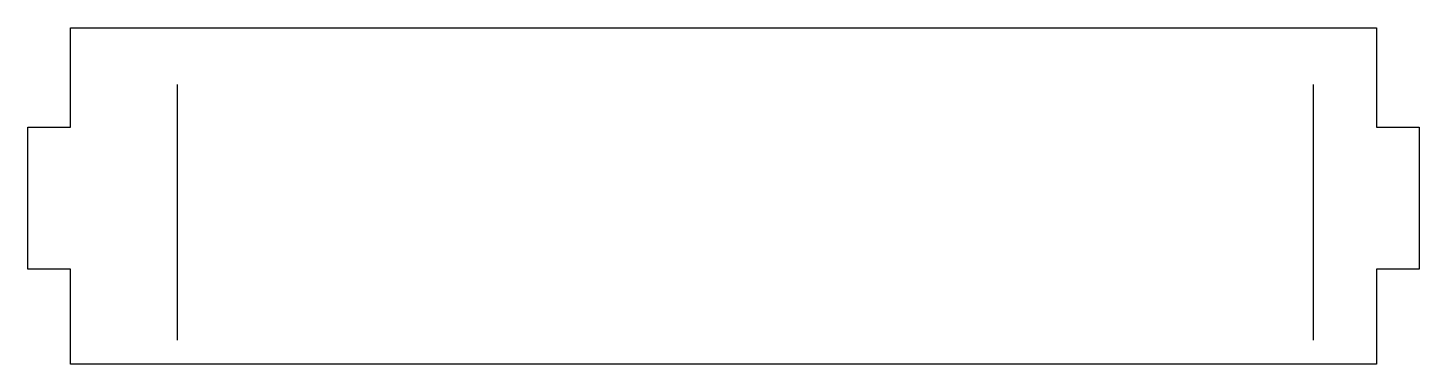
# Model space of a CAD drawing. Header units: millimetres. Extents: x 0 to 98, y 0 to 23.7.
import ezdxf

# ---------------------------------------------------------------- set-up
doc = ezdxf.new("R2010")
doc.units = ezdxf.units.MM
doc.layers.add('CUT', color=1, linetype='Continuous')
doc.layers.add('ENGRAVE', color=5, linetype='Continuous')

msp = doc.modelspace()

# ---------------------------------------------------------------- linework, layer by layer
at = {"layer": 'CUT'}
msp.add_lwpolyline([(0, 6.7), (0, 16.7), (3, 16.7), (3, 23.7), (95, 23.7), (95, 16.7), (98, 16.7), (98, 6.7), (95, 6.7), (95, 0), (3, 0), (3, 6.7), (0, 6.7)], close=True, dxfattribs=at)
at = {"layer": 'ENGRAVE'}
for points in [[(10.55, 1.7), (10.55, 19.7)], [(90.55, 1.7), (90.55, 19.7)]]:
    msp.add_lwpolyline(points, dxfattribs=at)

doc.saveas('drawing.dxf')
